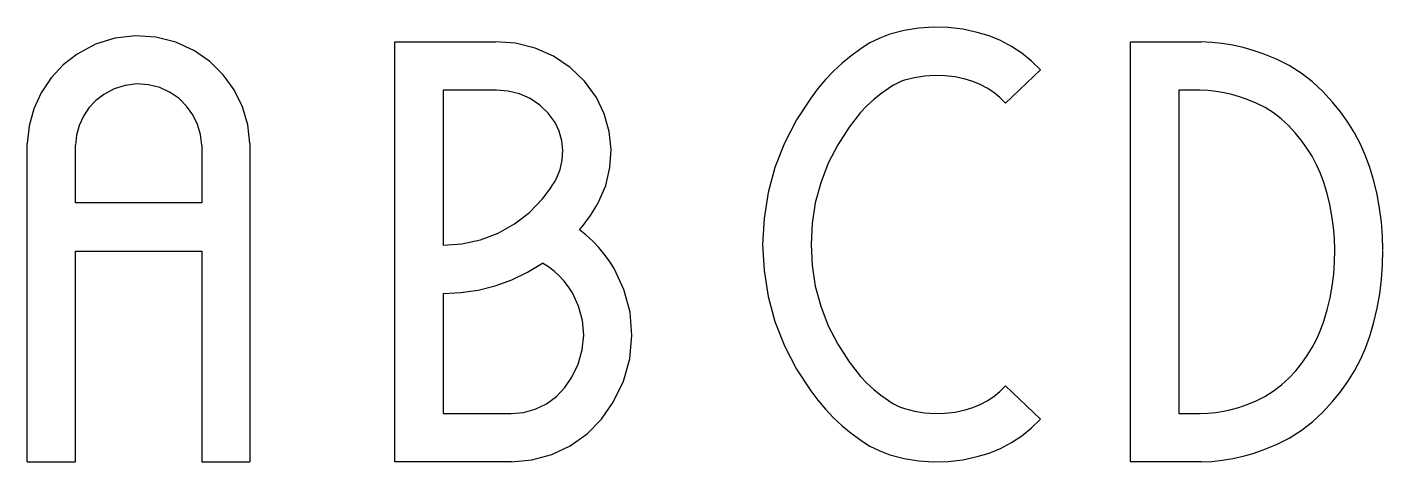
# Model space of a CAD drawing. Header units: metres. Extents: x 0 to 22.4, y -2.3 to 1.
# Drawn here: x 0 to 3.231, y 0 to 1.035 of the extents above; entities that cross this region are included whole.
import ezdxf

# ---------------------------------------------------------------- set-up
doc = ezdxf.new("R2010")
doc.units = ezdxf.units.M

msp = doc.modelspace()

# ---------------------------------------------------------------- linework, layer by layer
at = {"layer": 'MCD_Layer_0'}
for p, q in [((2.159734, 1.035233), (2.12471, 1.03283)), ((2.194829, 1.034347), (2.159734, 1.035233)), ((2.229687, 1.030181), (2.194829, 1.034347)), ((0.209417, 1.009012), (0.162656, 0.994279)), ((0.25809, 1.014897), (0.209417, 1.009012)), ((0.307015, 1.011734), (0.25809, 1.014897)), ((0.354525, 0.999631), (0.307015, 1.011734)), ((2.019989, 1.003615), (2.008495, 0.997535)), ((2.031774, 1.009108), (2.019989, 1.003615)), ((2.043823, 1.013997), (2.031774, 1.009108)), ((2.056103, 1.018271), (2.043823, 1.013997)), ((2.090065, 1.027159), (2.056103, 1.018271)), ((2.12471, 1.03283), (2.090065, 1.027159)), ((2.264003, 1.022771), (2.229687, 1.030181)), ((2.292351, 1.014336), (2.264003, 1.022771)), ((2.319738, 1.003168), (2.292351, 1.014336)), ((2.3459, 0.989373), (2.319738, 1.003168)), ((0.1194, 0.971201), (0.086054, 0.945217)), ((0.162656, 0.994279), (0.1194, 0.971201)), ((0.399, 0.979), (0.354525, 0.999631)), ((0.435635, 0.953331), (0.399, 0.979)), ((0.876402, 0), (0.876402, 1)), ((0.876402, 1), (1.116402, 1)), ((1.164063, 0.996765), (1.116402, 1)), ((1.210444, 0.985327), (1.164063, 0.996765)), ((1.254145, 0.966031), (1.210444, 0.985327)), ((1.986503, 0.983671), (1.963793, 0.967252)), ((1.997324, 0.990881), (1.986503, 0.983671)), ((2.008495, 0.997535), (1.997324, 0.990881)), ((2.370587, 0.973084), (2.3459, 0.989373)), ((2.393562, 0.954457), (2.370587, 0.973084)), ((2.629205, 0), (2.629205, 1)), ((2.629205, 1), (2.797804, 1)), ((2.822976, 0.998813), (2.797804, 1)), ((2.848039, 0.996199), (2.822976, 0.998813)), ((2.872914, 0.992165), (2.848039, 0.996199)), ((2.897519, 0.986725), (2.872914, 0.992165)), ((2.921775, 0.979896), (2.897519, 0.986725)), ((2.945605, 0.971701), (2.921775, 0.979896)), ((2.977073, 0.959011), (2.945605, 0.971701)), ((0.086054, 0.945217), (0.057253, 0.914271)), ((0.467447, 0.921882), (0.435635, 0.953331)), ((1.293844, 0.93946), (1.254145, 0.966031)), ((1.328344, 0.906418), (1.293844, 0.93946)), ((1.942124, 0.949481), (1.921577, 0.930425)), ((1.963793, 0.967252), (1.942124, 0.949481)), ((2.414603, 0.933672), (2.393562, 0.954457)), ((3.007264, 0.943527), (2.977073, 0.959011)), ((3.035931, 0.925374), (3.007264, 0.943527)), ((0.057253, 0.914271), (0.033726, 0.879148)), ((0.493535, 0.885544), (0.467447, 0.921882)), ((1.356602, 0.867901), (1.328344, 0.906418)), ((1.902227, 0.910154), (1.884147, 0.888743)), ((1.921577, 0.930425), (1.902227, 0.910154)), ((2.083885, 0.90619), (2.077292, 0.903477)), ((2.090604, 0.908572), (2.083885, 0.90619)), ((2.114268, 0.914716), (2.090604, 0.908572)), ((2.138404, 0.918621), (2.114268, 0.914716)), ((2.162798, 0.920254), (2.138404, 0.918621)), ((2.187239, 0.919599), (2.162798, 0.920254)), ((2.211511, 0.916663), (2.187239, 0.919599)), ((2.235403, 0.911472), (2.211511, 0.916663)), ((2.253627, 0.906142), (2.235403, 0.911472)), ((2.271215, 0.898987), (2.253627, 0.906142)), ((2.414603, 0.933672), (2.331703, 0.853871)), ((3.062837, 0.904703), (3.035931, 0.925374)), ((3.087764, 0.881682), (3.062837, 0.904703)), ((0.033726, 0.879148), (0.01607, 0.840736)), ((0.1827, 0.875101), (0.163784, 0.860373)), ((0.207211, 0.888211), (0.1827, 0.875101)), ((0.233715, 0.896586), (0.207211, 0.888211)), ((0.261309, 0.89994), (0.233715, 0.896586)), ((0.289048, 0.898158), (0.261309, 0.89994)), ((0.315985, 0.8913), (0.289048, 0.898158)), ((0.3412, 0.879601), (0.315985, 0.8913)), ((0.361983, 0.86504), (0.3412, 0.879601)), ((0.51316, 0.845346), (0.493535, 0.885544)), ((1.118602, 0.885001), (0.991402, 0.885001)), ((0.991402, 0.885001), (0.991402, 0.516001)), ((1.146336, 0.883141), (1.118602, 0.885001)), ((1.173326, 0.876494), (1.146336, 0.883141)), ((1.198752, 0.865263), (1.173326, 0.876494)), ((1.884147, 0.888743), (1.867403, 0.866271)), ((2.03459, 0.876632), (2.017533, 0.862674)), ((2.052503, 0.889472), (2.03459, 0.876632)), ((2.058432, 0.89343), (2.052503, 0.889472)), ((2.06455, 0.89709), (2.058432, 0.89343)), ((2.070842, 0.900441), (2.06455, 0.89709)), ((2.077292, 0.903477), (2.070842, 0.900441)), ((2.287985, 0.890082), (2.271215, 0.898987)), ((2.303764, 0.879519), (2.287985, 0.890082)), ((2.318387, 0.867407), (2.303764, 0.879519)), ((2.795305, 0.885001), (2.744204, 0.885001)), ((2.744204, 0.885001), (2.744204, 0.115001)), ((2.814407, 0.884072), (2.795305, 0.885001)), ((2.833425, 0.882049), (2.814407, 0.884072)), ((2.852295, 0.878938), (2.833425, 0.882049)), ((2.870956, 0.87475), (2.852295, 0.878938)), ((2.889346, 0.869499), (2.870956, 0.87475)), ((3.110505, 0.856501), (3.087764, 0.881682)), ((0.01607, 0.840736), (0.004733, 0.80001)), ((0.147447, 0.842827), (0.134105, 0.822909)), ((0.163784, 0.860373), (0.147447, 0.842827)), ((0.380026, 0.847196), (0.361983, 0.86504)), ((0.394816, 0.826574), (0.380026, 0.847196)), ((0.525768, 0.802427), (0.51316, 0.845346)), ((1.221842, 0.849787), (1.198752, 0.865263)), ((1.241895, 0.830539), (1.221842, 0.849787)), ((1.375244, 0.828764), (1.356602, 0.867901)), ((1.867403, 0.866271), (1.833129, 0.814368)), ((2.001402, 0.847656), (1.986263, 0.831639)), ((2.017533, 0.862674), (2.001402, 0.847656)), ((2.331703, 0.853871), (2.318387, 0.867407)), ((2.907405, 0.863201), (2.889346, 0.869499)), ((2.929215, 0.85439), (2.907405, 0.863201)), ((2.95014, 0.843645), (2.929215, 0.85439)), ((2.970009, 0.831054), (2.95014, 0.843645)), ((3.129687, 0.833282), (3.110505, 0.856501)), ((0.134105, 0.822909), (0.124095, 0.801124)), ((0.405934, 0.803763), (0.394816, 0.826574)), ((1.258302, 0.808101), (1.241895, 0.830539)), ((1.267988, 0.787119), (1.258302, 0.808101)), ((1.387024, 0.787046), (1.375244, 0.828764)), ((1.833129, 0.814368), (1.804563, 0.759119)), ((1.972178, 0.814687), (1.959203, 0.796871)), ((1.986263, 0.831639), (1.972178, 0.814687)), ((2.988659, 0.816719), (2.970009, 0.831054)), ((3.005938, 0.800758), (2.988659, 0.816719)), ((3.147238, 0.808806), (3.129687, 0.833282)), ((3.163075, 0.783188), (3.147238, 0.808806)), ((0.004733, 0.80001), (0, 0.758001)), ((0.117673, 0.778026), (0.115, 0.754202)), ((0.124095, 0.801124), (0.117673, 0.778026)), ((0.413062, 0.779408), (0.405934, 0.803763)), ((0.416, 0.754202), (0.413062, 0.779408)), ((0.531, 0.758001), (0.525768, 0.802427)), ((1.274139, 0.764843), (1.267988, 0.787119)), ((1.391607, 0.743939), (1.387024, 0.787046)), ((1.959203, 0.796871), (1.931772, 0.755327)), ((3.021704, 0.783301), (3.005938, 0.800758)), ((3.036456, 0.765792), (3.021704, 0.783301)), ((3.177124, 0.756547), (3.163075, 0.783188)), ((0, 0), (0, 0.758001)), ((0.115, 0.617001), (0.115, 0.754202)), ((0.416, 0.754202), (0.416, 0.617001)), ((0.531, 0.758001), (0.531, 0)), ((1.276591, 0.741863), (1.274139, 0.764843)), ((1.38886, 0.700676), (1.391607, 0.743939)), ((1.804563, 0.759119), (1.782029, 0.701147)), ((1.931772, 0.755327), (1.908971, 0.711072)), ((3.049948, 0.747295), (3.036456, 0.765792)), ((3.062115, 0.727901), (3.049948, 0.747295)), ((3.189319, 0.729009), (3.177124, 0.756547)), ((1.270238, 0.696237), (1.275279, 0.718791)), ((1.275279, 0.718791), (1.276591, 0.741863)), ((1.908971, 0.711072), (1.891066, 0.664621)), ((3.072897, 0.707704), (3.062115, 0.727901)), ((3.199604, 0.700702), (3.189319, 0.729009)), ((1.261602, 0.674802), (1.270238, 0.696237)), ((1.378863, 0.658495), (1.38886, 0.700676)), ((1.782029, 0.701147), (1.76578, 0.641109)), ((3.082243, 0.686804), (3.072897, 0.707704)), ((3.090105, 0.665301), (3.082243, 0.686804)), ((3.209114, 0.668861), (3.199604, 0.700702)), ((1.2404, 0.641898), (1.246082, 0.649872)), ((1.246082, 0.649872), (1.251514, 0.658019)), ((1.251514, 0.658019), (1.256689, 0.666332)), ((1.256689, 0.666332), (1.261602, 0.674802)), ((1.361902, 0.618601), (1.378863, 0.658495)), ((1.891066, 0.664621), (1.878263, 0.616512)), ((3.097862, 0.639191), (3.090105, 0.665301)), ((3.216924, 0.636561), (3.209114, 0.668861)), ((0.416, 0.617001), (0.115, 0.617001)), ((1.197063, 0.594164), (1.228302, 0.626501)), ((1.228302, 0.626501), (1.234471, 0.634105)), ((1.234471, 0.634105), (1.2404, 0.641898)), ((1.355186, 0.607045), (1.361902, 0.618601)), ((1.76578, 0.641109), (1.756001, 0.579685)), ((1.878263, 0.616512), (1.870713, 0.567304)), ((3.104276, 0.612719), (3.097862, 0.639191)), ((3.223013, 0.603893), (3.216924, 0.636561)), ((1.161439, 0.566733), (1.197063, 0.594164)), ((1.332927, 0.573708), (1.340692, 0.584588)), ((1.340692, 0.584588), (1.348114, 0.595703)), ((1.348114, 0.595703), (1.355186, 0.607045)), ((3.109328, 0.585954), (3.104276, 0.612719)), ((3.113006, 0.558965), (3.109328, 0.585954)), ((3.227363, 0.570949), (3.223013, 0.603893)), ((1.122192, 0.544796), (1.161439, 0.566733)), ((1.316402, 0.552701), (1.324828, 0.563076)), ((1.332552, 0.539722), (1.316402, 0.552701)), ((1.324828, 0.563076), (1.332927, 0.573708)), ((1.756001, 0.579685), (1.752803, 0.51757)), ((1.870713, 0.567304), (1.868503, 0.51757)), ((3.1153, 0.531824), (3.113006, 0.558965)), ((3.229963, 0.53782), (3.227363, 0.570949)), ((0.991402, 0.516001), (1.036253, 0.519155)), ((1.036253, 0.519155), (1.080163, 0.528823)), ((1.080163, 0.528823), (1.122192, 0.544796)), ((1.347808, 0.525702), (1.332552, 0.539722)), ((1.362101, 0.510702), (1.347808, 0.525702)), ((1.752803, 0.51757), (1.756019, 0.45549)), ((1.868503, 0.51757), (1.870739, 0.467857)), ((3.116205, 0.504601), (3.1153, 0.531824)), ((3.230805, 0.504601), (3.229963, 0.53782)), ((0.115, 0), (0.115, 0.502)), ((0.115, 0.502), (0.416, 0.502)), ((0.416, 0.502), (0.416, 0)), ((1.375369, 0.494788), (1.362101, 0.510702)), ((1.387554, 0.47803), (1.375369, 0.494788)), ((3.115709, 0.475833), (3.116205, 0.504601)), ((3.230115, 0.469006), (3.230405, 0.503601)), ((1.192644, 0.451507), (1.228502, 0.473201)), ((1.242704, 0.464097), (1.228502, 0.473201)), ((1.256071, 0.453805), (1.242704, 0.464097)), ((1.268502, 0.442401), (1.256071, 0.453805)), ((1.398602, 0.460502), (1.387554, 0.47803)), ((1.422312, 0.410168), (1.398602, 0.460502)), ((1.756019, 0.45549), (1.765809, 0.394101)), ((1.870739, 0.467857), (1.878305, 0.418671)), ((3.113659, 0.447135), (3.115709, 0.475833)), ((3.227872, 0.434483), (3.230115, 0.469006)), ((1.115375, 0.419293), (1.154811, 0.433478)), ((1.154811, 0.433478), (1.192644, 0.451507)), ((1.279906, 0.42997), (1.268502, 0.442401)), ((1.290198, 0.416603), (1.279906, 0.42997)), ((3.110061, 0.41859), (3.113659, 0.447135)), ((3.223683, 0.400142), (3.227872, 0.434483)), ((0.991402, 0.401001), (1.033265, 0.402974)), ((0.991402, 0.401001), (0.991402, 0.115001)), ((1.033265, 0.402974), (1.074726, 0.409091)), ((1.074726, 0.409091), (1.115375, 0.419293)), ((1.299302, 0.402401), (1.290198, 0.416603)), ((1.314321, 0.370635), (1.299302, 0.402401)), ((1.436704, 0.356423), (1.422312, 0.410168)), ((1.765809, 0.394101), (1.782061, 0.3341)), ((1.878305, 0.418671), (1.891112, 0.370584)), ((3.098267, 0.36229), (3.104925, 0.39028)), ((3.104925, 0.39028), (3.110061, 0.41859)), ((3.217562, 0.366092), (3.223683, 0.400142)), ((1.323442, 0.336701), (1.314321, 0.370635)), ((1.441318, 0.300976), (1.436704, 0.356423)), ((1.891112, 0.370584), (1.909011, 0.32415)), ((3.090105, 0.334701), (3.098267, 0.36229)), ((3.209527, 0.332443), (3.217562, 0.366092)), ((1.326374, 0.301686), (1.323442, 0.336701)), ((1.782061, 0.3341), (1.804592, 0.276163)), ((1.909011, 0.32415), (1.931796, 0.279909)), ((3.082252, 0.313401), (3.090105, 0.334701)), ((3.199604, 0.2993), (3.209527, 0.332443)), ((1.323024, 0.266708), (1.326374, 0.301686)), ((1.436008, 0.245592), (1.441318, 0.300976)), ((3.062431, 0.272581), (3.073014, 0.292665)), ((3.073014, 0.292665), (3.082252, 0.313401)), ((3.189319, 0.270993), (3.199604, 0.2993)), ((1.313498, 0.232886), (1.323024, 0.266708)), ((1.804592, 0.276163), (1.833146, 0.220945)), ((1.931796, 0.279909), (1.959203, 0.238373)), ((3.050551, 0.253237), (3.062431, 0.272581)), ((3.177123, 0.243455), (3.189319, 0.270993)), ((1.298102, 0.201302), (1.313498, 0.232886)), ((1.420943, 0.192032), (1.436008, 0.245592)), ((1.959203, 0.238373), (1.972178, 0.220556)), ((3.023104, 0.217101), (3.037423, 0.234717)), ((3.037423, 0.234717), (3.050551, 0.253237)), ((3.163074, 0.216814), (3.177123, 0.243455)), ((1.281769, 0.176834), (1.298102, 0.201302)), ((1.833146, 0.220945), (1.867403, 0.169072)), ((1.972178, 0.220556), (1.986263, 0.203605)), ((1.986263, 0.203605), (2.001402, 0.187587)), ((2.98889, 0.183056), (3.006764, 0.199307)), ((3.006764, 0.199307), (3.023104, 0.217101)), ((3.147238, 0.191196), (3.163074, 0.216814)), ((1.261367, 0.15564), (1.281769, 0.176834)), ((1.396602, 0.142), (1.420943, 0.192032)), ((1.867403, 0.169072), (1.884124, 0.146566)), ((2.001402, 0.187587), (2.017533, 0.172569)), ((2.017533, 0.172569), (2.03459, 0.158612)), ((2.303764, 0.155725), (2.318387, 0.167837)), ((2.318387, 0.167837), (2.331703, 0.181372)), ((2.331703, 0.181372), (2.414603, 0.101672)), ((2.949127, 0.155693), (2.969625, 0.168478)), ((2.969625, 0.168478), (2.98889, 0.183056)), ((3.110505, 0.143501), (3.129687, 0.166721)), ((3.129687, 0.166721), (3.147238, 0.191196)), ((1.211035, 0.125622), (1.237538, 0.138388)), ((1.237538, 0.138388), (1.261367, 0.15564)), ((1.368766, 0.10164), (1.396602, 0.142)), ((1.884124, 0.146566), (1.902191, 0.125126)), ((2.03459, 0.158612), (2.052503, 0.145772)), ((2.052503, 0.145772), (2.058421, 0.141807)), ((2.058421, 0.141807), (2.064533, 0.138149)), ((2.064533, 0.138149), (2.070824, 0.134809)), ((2.070824, 0.134809), (2.077277, 0.131794)), ((2.077277, 0.131794), (2.083876, 0.129112)), ((2.253627, 0.129102), (2.271215, 0.136256)), ((2.271215, 0.136256), (2.287985, 0.145161)), ((2.287985, 0.145161), (2.303764, 0.155725)), ((2.869382, 0.124759), (2.887402, 0.12982)), ((2.887402, 0.12982), (2.905104, 0.1359)), ((2.905104, 0.1359), (2.927562, 0.144805)), ((2.927562, 0.144805), (2.949127, 0.155693)), ((3.087764, 0.11832), (3.110505, 0.143501)), ((0.991402, 0.115001), (1.153401, 0.115001)), ((1.153401, 0.115001), (1.182691, 0.117743)), ((1.182691, 0.117743), (1.211035, 0.125622)), ((1.334327, 0.066745), (1.368766, 0.10164)), ((1.902191, 0.125126), (1.921538, 0.104833)), ((1.921538, 0.104833), (1.942091, 0.085762)), ((2.083876, 0.129112), (2.090604, 0.126771)), ((2.090604, 0.126771), (2.114261, 0.120589)), ((2.114261, 0.120589), (2.138394, 0.116653)), ((2.138394, 0.116653), (2.16279, 0.114999)), ((2.16279, 0.114999), (2.187234, 0.115642)), ((2.187234, 0.115642), (2.211509, 0.118574)), ((2.211509, 0.118574), (2.235403, 0.123771)), ((2.235403, 0.123771), (2.253627, 0.129102)), ((2.393591, 0.080849), (2.414603, 0.101672)), ((2.744204, 0.115001), (2.795305, 0.115001)), ((2.795305, 0.115001), (2.814003, 0.115848)), ((2.814003, 0.115848), (2.832622, 0.117762)), ((2.832622, 0.117762), (2.851102, 0.120735)), ((2.851102, 0.120735), (2.869382, 0.124759)), ((3.062837, 0.095299), (3.087764, 0.11832)), ((1.294336, 0.038382), (1.334327, 0.066745)), ((1.942091, 0.085762), (1.963773, 0.067986)), ((1.963773, 0.067986), (1.986503, 0.051571)), ((2.37063, 0.062196), (2.393591, 0.080849)), ((3.007264, 0.056475), (3.035931, 0.074628)), ((3.035931, 0.074628), (3.062837, 0.095299)), ((1.250017, 0.017417), (1.294336, 0.038382)), ((1.986503, 0.051571), (1.997338, 0.044398)), ((1.997338, 0.044398), (2.008517, 0.037774)), ((2.008517, 0.037774), (2.020012, 0.031715)), ((2.319772, 0.032106), (2.345944, 0.045896)), ((2.345944, 0.045896), (2.37063, 0.062196)), ((2.945605, 0.028301), (2.977073, 0.040991)), ((2.977073, 0.040991), (3.007264, 0.056475)), ((0, 0), (0.115, 0)), ((0.416, 0), (0.531, 0)), ((1.153902, 0), (0.876402, 0)), ((1.153902, 0), (1.202723, 0.004491)), ((1.202723, 0.004491), (1.250017, 0.017417)), ((2.020012, 0.031715), (2.031794, 0.026236)), ((2.031794, 0.026236), (2.043834, 0.021351)), ((2.043834, 0.021351), (2.056103, 0.017071)), ((2.056103, 0.017071), (2.090056, 0.008123)), ((2.090056, 0.008123), (2.124702, 0.002416)), ((2.124702, 0.002416), (2.159732, 0)), ((2.159732, 0), (2.194833, 0.000897)), ((2.194833, 0.000897), (2.229694, 0.0051)), ((2.229694, 0.0051), (2.264003, 0.01257)), ((2.264003, 0.01257), (2.29237, 0.020962)), ((2.29237, 0.020962), (2.319772, 0.032106)), ((2.797804, 0), (2.629205, 0)), ((2.797804, 0), (2.822976, 0.001187)), ((2.822976, 0.001187), (2.848039, 0.003802)), ((2.848039, 0.003802), (2.872913, 0.007837)), ((2.872913, 0.007837), (2.897519, 0.013277)), ((2.897519, 0.013277), (2.921775, 0.020106)), ((2.921775, 0.020106), (2.945605, 0.028301))]:
    msp.add_line(p, q, dxfattribs=at)

doc.saveas('drawing.dxf')
